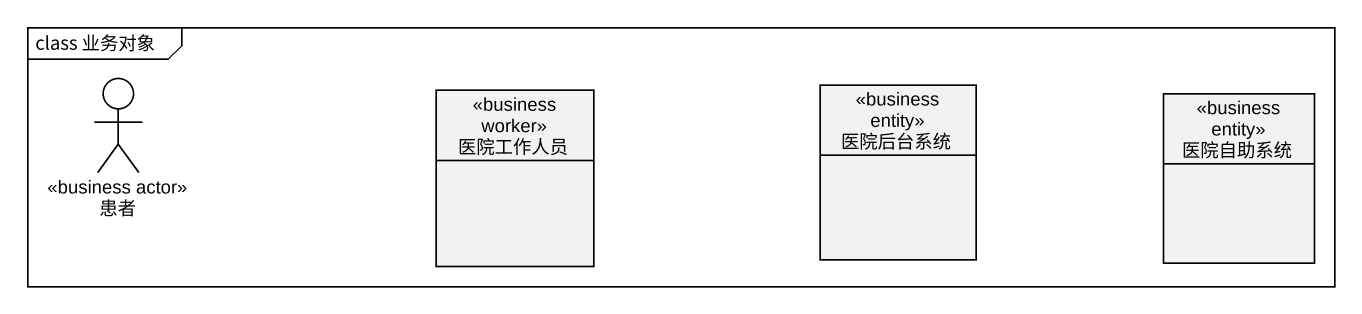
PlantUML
@startuml
mainframe class 业务对象
allowmixing
hide circle
hide empty members
actor 患者 <<business actor>>
class 医院工作人员 <<business worker>>
class 医院后台系统 <<business entity>>
class 医院自助系统 <<business entity>>
@enduml
